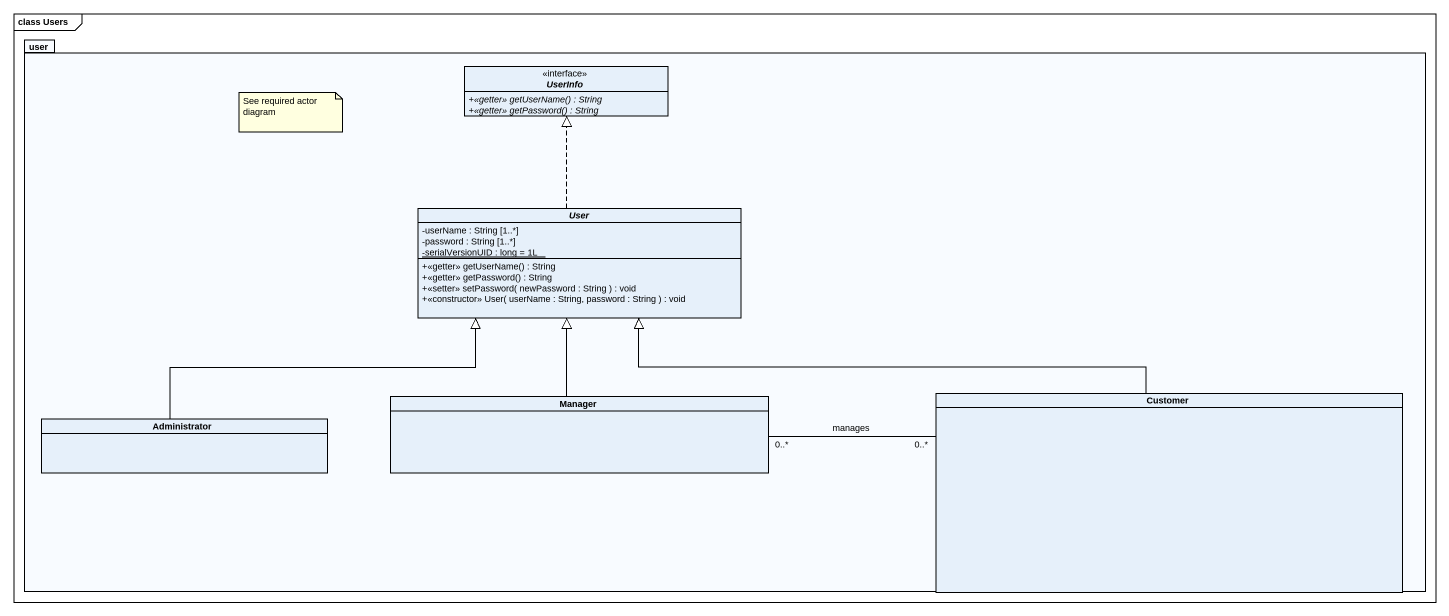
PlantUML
@startuml
mainframe class Users
hide circle
hide empty members
skinparam classAttributeIconSize 0
package user {
  interface UserInfo {
    {abstract} +<<getter>> getUserName() : String
    {abstract} +<<getter>> getPassword() : String
  }
  abstract class User {
    -userName : String [1..*]
    -password : String [1..*]
    {static} -serialVersionUID : long = 1L
    +<<getter>> getUserName() : String
    +<<getter>> getPassword() : String
    +<<setter>> setPassword( newPassword : String ) : void
    +<<constructor>> User( userName : String, password : String ) : void
  }
  class Customer
  class Administrator
  class Manager
}
User .up.|> UserInfo
Customer -left-|> User
Administrator -right-|> User
Manager -up-|> User
Manager "0..*" -right- "0..*" Customer : manages
note as N1
  See required actor diagram
end note
@enduml
